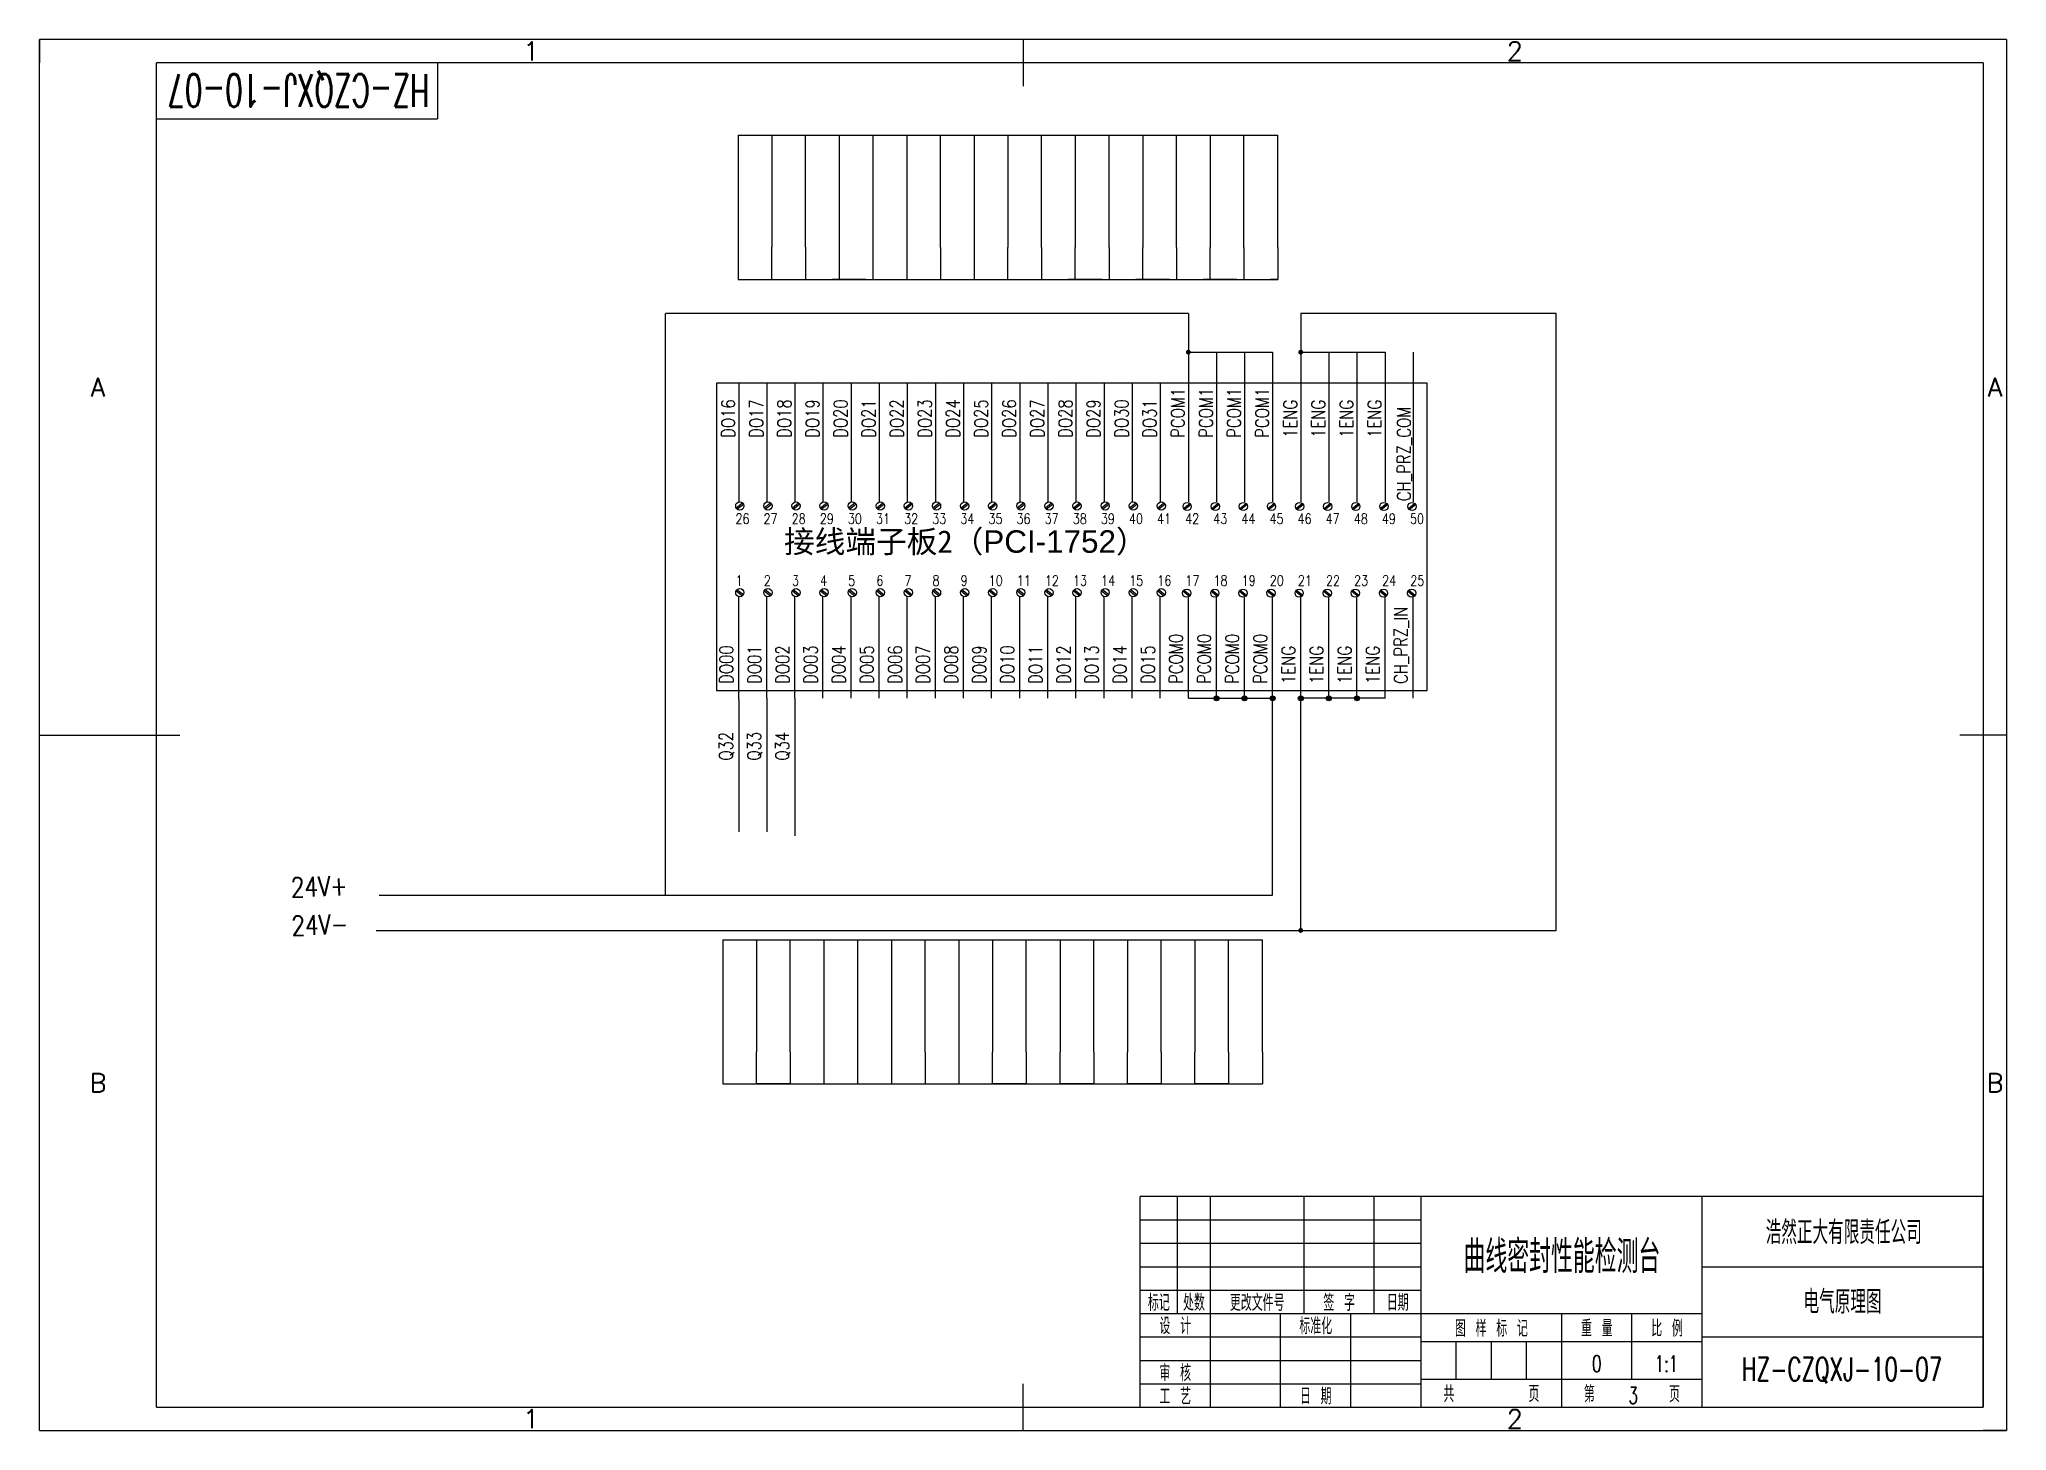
# Model space of a CAD drawing. Header units: millimetres. Extents: x -25 to 395, y -5 to 292.
import ezdxf
from ezdxf.enums import TextEntityAlignment as Align

# ---------------------------------------------------------------- set-up
doc = ezdxf.new("R2010")
doc.units = ezdxf.units.MM
doc.header["$LTSCALE"] = 10
for name, color, linetype in [('1轮廓实线层', 7, 'Continuous'), ('2', 92, 'Continuous'), ('2细线层', 4, 'Continuous'), ('5剖面线层', 2, 'Continuous'), ('6文字层', 3, 'Continuous'), ('图框层', 7, 'Continuous')]:
    doc.layers.add(name, color=color, linetype=linetype)
doc.styles.add('PC_TEXTSTYLE', font='txt.shx', dxfattribs={"width": 0.8, "bigfont": 'hzfs.shx'})

# ---------------------------------------------------------------- blocks, each defined once
blk = doc.blocks.new('PC_TITLE_BLOCK')
at = {"layer": '1轮廓实线层'}
for p, q in [((0, 45), (-180, 45)), ((-180, 0), (-180, 45)), ((-172, 20), (-172, 45)), ((-165, 20), (-165, 45)), ((-145, 20), (-145, 45)), ((-130, 20), (-130, 45)), ((-120, 0), (-120, 45)), ((-60, 30), (0, 30)), ((-180, 20), (-60, 20)), ((-165, 0), (-165, 20)), ((-150, 0), (-150, 20)), ((-135, 0), (-135, 20)), ((-60, 15), (0, 15)), ((-180, 0), (0, 0))]:
    blk.add_line(p, q, dxfattribs=at)
at = {"layer": '1轮廓实线层', "color": 7}
for p, q in [((-60, 0), (-60, 45)), ((-180, 25), (-120, 25))]:
    blk.add_line(p, q, dxfattribs=at)
at = {"layer": '2细线层'}
for p, q in [((-180, 40), (-120, 40)), ((-180, 35), (-120, 35)), ((-180, 30), (-120, 30)), ((-90, 0), (-90, 20)), ((-75, 6), (-75, 20)), ((-180, 15), (-120, 15)), ((-120, 14), (-60, 14)), ((-112.5, 6), (-112.5, 14)), ((-105, 6), (-105, 14)), ((-97.5, 6), (-97.5, 14)), ((-180, 10), (-120, 10)), ((-180, 5), (-120, 5)), ((-120, 6), (-60, 6))]:
    blk.add_line(p, q, dxfattribs=at)
at = {"layer": '图框层'}
blk.add_line((0, 0), (0, 45), dxfattribs=at)
at = {"layer": '6文字层', "style": 'PC_TEXTSTYLE', "width": 0.667}
for s, p in [('标记', (-176, 22.5)), ('处数', (-168.5, 22.5)), (' 更改文件号 ', (-155, 22.5)), (' 签 字 ', (-137.5, 22.5)), (' 日期 ', (-125, 22.5)), (' 设 计 ', (-172.5, 17.51)), (' 标准化 ', (-142.5, 17.51)), (' 图 样 标 记 ', (-105, 17)), (' 重 量 ', (-82.5, 17)), (' 比 例 ', (-67.5, 17)), (' 审 核 ', (-172.5, 7.5)), (' 工 艺 ', (-172.5, 2.5)), (' 日 期 ', (-142.5, 2.5)), ('共       页', (-105, 3)), ('第       页', (-75, 3))]:
    blk.add_text(s, height=3.5, dxfattribs=at).set_placement(p, align=Align.MIDDLE)
at = {"layer": '6文字层', "style": 'PC_TEXTSTYLE', "flags": 8}
for tag, height, width, p, p2 in [('企业名称', 5, 2.215212, (-54.29, 34.82), (-5.27, 34.82)), ('产品名称或材料标记', 7, 0.675771, (-113.46, 28.64), (-66.42, 28.64)), ('图样名称', 5, 2.237588, (-54.79, 19.98), (-5.27, 19.98)), ('标准化', 3.5, 1.137204, (-133.83, 15.37), (-120.75, 15.37)), ('审核', 3.5, 1.738738, (-163.99, 5.37), (-150.63, 5.37)), ('重量', 3.5, 1.550325, (-88.46, 7.54), (-76.55, 7.54)), ('比例', 3.5, 1.526185, (-73.35, 7.54), (-61.93, 7.54)), ('图样代号', 5, 2.240461, (-54.79, 5.63), (-5.52, 5.63)), ('工艺', 3.5, 1.786989, (-164.21, 0.37), (-150.89, 0.37)), ('共几页', 3.5, 0.619588, (-108.07, 0.63), (-101.05, 0.63)), ('日期', 3.5, 1.717904, (-133.83, 0.37), (-120.75, 0.37))]:
    blk.add_attdef(tag, text='', height=height, dxfattribs=dict(at, width=width)).set_placement(p, p2, align=Align.FIT)
at = {"layer": '6文字层', "style": 'PC_TEXTSTYLE', "width": 3.962018, "flags": 8}
blk.add_attdef('设计', text='', height=3.5, rotation=358.4644, dxfattribs=at).set_placement((-164.23, 15.37), (-150.37, 15), align=Align.FIT)
at = {"layer": '6文字层', "color": 3, "style": 'PC_TEXTSTYLE', "width": 0.628057, "flags": 8}
blk.add_attdef('第几页', text='', height=3.5, dxfattribs=at).set_placement((-78.29, 0.75), (-71.16, 0.75), align=Align.FIT)
at = {"layer": '6文字层', "ltscale": 10, "style": 'PC_TEXTSTYLE', "flags": 1}
blk.add_attdef('图纸张数', (-58.68, -0.49), '', height=2.5, dxfattribs=at)
blk = doc.blocks.new('PC_TYDH_BLOCK')
at = {"layer": '2细线层', "linetype": 'Continuous'}
for p in [(60, 0), (0, -12)]:
    blk.add_line(p, (60, -12), dxfattribs=at)
at = {"layer": '6文字层', "style": 'PC_TEXTSTYLE', "width": 1.815486}
blk.add_attdef('图样代号', text='', height=7, rotation=180, dxfattribs=at).set_placement((58.24, -2.4), (2.35, -2.4), align=Align.FIT)

msp = doc.modelspace()

# ---------------------------------------------------------------- hatches: boundary and pattern name
at = {"layer": '5剖面线层'}
for color, points in [(256, [(219.77, 225.22, 1), (220.82, 225.22, 1)]), (256, [(243.77, 225.22, 1), (244.82, 225.22, 1)]), (7, [(225.77, 151.34, 1), (226.82, 151.34, 1)]), (7, [(231.77, 151.34, 1), (232.82, 151.34, 1)]), (7, [(237.77, 151.34, 1), (238.82, 151.34, 1)]), (7, [(243.77, 151.34, 1), (244.82, 151.34, 1)]), (7, [(249.77, 151.34, 1), (250.82, 151.34, 1)]), (7, [(255.77, 151.34, 1), (256.82, 151.34, 1)]), (256, [(243.77, 101.78, 1), (244.82, 101.78, 1)])]:
    msp.add_hatch(color=color, dxfattribs=at).paths.add_polyline_path(points)

# ---------------------------------------------------------------- linework, layer by layer
for p, q in [((220.3, 233.5), (220.3, 193.25)), ((244.3, 233.5), (244.3, 193.25)), ((220.3, 225.22), (238.3, 225.22)), ((226.3, 225.22), (226.3, 193.25)), ((232.3, 225.22), (232.3, 193.25)), ((238.3, 225.22), (238.3, 193.25)), ((244.3, 225.22), (262.3, 225.22)), ((250.3, 225.22), (250.3, 193.25)), ((256.3, 225.22), (256.3, 193.25)), ((262.3, 225.22), (262.3, 193.25)), ((268.3, 225.2), (268.3, 193.25)), ((124.3, 218.58), (124.3, 193.25)), ((130.3, 218.58), (130.3, 193.25)), ((136.3, 218.58), (136.3, 193.25)), ((142.3, 218.58), (142.3, 193.25)), ((148.3, 218.58), (148.3, 193.25)), ((154.3, 218.58), (154.3, 193.25)), ((160.3, 218.58), (160.3, 193.25)), ((166.3, 218.58), (166.3, 193.25)), ((172.3, 218.58), (172.3, 193.25)), ((178.3, 218.58), (178.3, 193.25)), ((184.3, 218.58), (184.3, 193.25)), ((190.3, 218.58), (190.3, 193.25)), ((196.3, 218.58), (196.3, 193.25)), ((202.3, 218.58), (202.3, 193.25)), ((208.3, 218.58), (208.3, 193.25)), ((214.3, 218.58), (214.3, 193.25)), ((123.77, 192), (125.1, 193.07)), ((123.94, 191.73), (125.3, 192.8)), ((129.77, 192), (131.1, 193.07)), ((129.94, 191.73), (131.3, 192.8)), ((135.77, 192), (137.1, 193.07)), ((135.94, 191.73), (137.3, 192.8)), ((141.77, 192), (143.1, 193.07)), ((141.94, 191.73), (143.3, 192.8)), ((147.77, 192), (149.1, 193.07)), ((147.94, 191.73), (149.3, 192.8)), ((153.77, 192), (155.1, 193.07)), ((153.94, 191.73), (155.3, 192.8)), ((159.77, 192), (161.1, 193.07)), ((159.94, 191.73), (161.3, 192.8)), ((165.77, 192), (167.1, 193.07)), ((165.94, 191.73), (167.3, 192.8)), ((171.77, 192), (173.1, 193.07)), ((171.94, 191.73), (173.3, 192.8)), ((177.77, 192), (179.1, 193.07)), ((177.94, 191.73), (179.3, 192.8)), ((183.77, 192), (185.1, 193.07)), ((183.94, 191.73), (185.3, 192.8)), ((189.77, 192), (191.1, 193.07)), ((189.94, 191.73), (191.3, 192.8)), ((195.77, 192), (197.1, 193.07)), ((195.94, 191.73), (197.3, 192.8)), ((201.77, 192), (203.1, 193.07)), ((201.94, 191.73), (203.3, 192.8)), ((207.77, 192), (209.1, 193.07)), ((207.94, 191.73), (209.3, 192.8)), ((213.77, 192), (215.1, 193.07)), ((213.94, 191.73), (215.3, 192.8)), ((219.28, 191.88), (220.61, 192.95)), ((219.44, 191.62), (220.81, 192.68)), ((225.28, 191.88), (226.61, 192.95)), ((225.44, 191.62), (226.81, 192.68)), ((231.28, 191.88), (232.61, 192.95)), ((231.44, 191.62), (232.81, 192.68)), ((237.28, 191.88), (238.61, 192.95)), ((237.44, 191.62), (238.81, 192.68)), ((243.28, 191.88), (244.61, 192.95)), ((243.44, 191.62), (244.81, 192.68)), ((249.28, 191.88), (250.61, 192.95)), ((249.44, 191.62), (250.81, 192.68)), ((255.28, 191.88), (256.61, 192.95)), ((255.44, 191.62), (256.81, 192.68)), ((261.28, 191.88), (262.61, 192.95)), ((261.44, 191.62), (262.81, 192.68)), ((267.28, 191.88), (268.61, 192.95)), ((267.44, 191.62), (268.81, 192.68)), ((123.77, 174.3), (125.1, 173.23)), ((123.94, 174.57), (125.3, 173.5)), ((124.3, 151.05), (124.3, 173.05)), ((129.77, 174.3), (131.1, 173.23)), ((129.94, 174.57), (131.3, 173.5)), ((130.3, 151.34), (130.3, 173.05)), ((135.77, 174.3), (137.1, 173.23)), ((135.94, 174.57), (137.3, 173.5)), ((136.3, 151.34), (136.3, 173.05)), ((141.77, 174.3), (143.1, 173.23)), ((141.94, 174.57), (143.3, 173.5)), ((142.3, 151.34), (142.3, 173.05)), ((147.77, 174.3), (149.1, 173.23)), ((147.94, 174.57), (149.3, 173.5)), ((148.3, 151.34), (148.3, 173.05)), ((153.77, 174.3), (155.1, 173.23)), ((153.94, 174.57), (155.3, 173.5)), ((154.3, 151.34), (154.3, 173.05)), ((159.77, 174.3), (161.1, 173.23)), ((159.94, 174.57), (161.3, 173.5)), ((160.3, 151.34), (160.3, 173.05)), ((165.77, 174.3), (167.1, 173.23)), ((165.94, 174.57), (167.3, 173.5)), ((166.3, 151.34), (166.3, 173.05)), ((171.77, 174.3), (173.1, 173.23)), ((171.94, 174.57), (173.3, 173.5)), ((172.3, 151.34), (172.3, 173.05)), ((177.77, 174.3), (179.1, 173.23)), ((177.94, 174.57), (179.3, 173.5)), ((178.3, 151.34), (178.3, 173.05)), ((183.77, 174.3), (185.1, 173.23)), ((183.94, 174.57), (185.3, 173.5)), ((184.3, 151.34), (184.3, 173.05)), ((189.77, 174.3), (191.1, 173.23)), ((189.94, 174.57), (191.3, 173.5)), ((190.3, 151.34), (190.3, 173.05)), ((195.77, 174.3), (197.1, 173.23)), ((195.94, 174.57), (197.3, 173.5)), ((196.3, 151.34), (196.3, 173.05)), ((201.77, 174.3), (203.1, 173.23)), ((201.94, 174.57), (203.3, 173.5)), ((202.3, 151.34), (202.3, 173.05)), ((207.77, 174.3), (209.1, 173.23)), ((207.94, 174.57), (209.3, 173.5)), ((208.3, 151.34), (208.3, 173.05)), ((213.77, 174.3), (215.1, 173.23)), ((213.94, 174.57), (215.3, 173.5)), ((214.3, 151.34), (214.3, 173.05)), ((219.19, 174.18), (220.53, 173.11)), ((219.36, 174.44), (220.73, 173.38)), ((220.3, 151.34), (220.3, 173.05)), ((225.19, 174.18), (226.53, 173.11)), ((225.36, 174.44), (226.73, 173.38)), ((226.3, 151.34), (226.3, 173.05)), ((231.19, 174.18), (232.53, 173.11)), ((231.36, 174.44), (232.73, 173.38)), ((232.3, 151.34), (232.3, 173.05)), ((237.19, 174.18), (238.53, 173.11)), ((237.36, 174.44), (238.73, 173.38)), ((238.3, 109.3), (238.3, 173.05)), ((243.19, 174.18), (244.53, 173.11)), ((243.36, 174.44), (244.73, 173.38)), ((244.3, 101.78), (244.3, 173.05)), ((249.19, 174.18), (250.53, 173.11)), ((249.36, 174.44), (250.73, 173.38)), ((250.3, 151.34), (250.3, 173.05)), ((255.19, 174.18), (256.53, 173.11)), ((255.36, 174.44), (256.73, 173.38)), ((256.3, 151.34), (256.3, 173.05)), ((261.19, 174.18), (262.53, 173.11)), ((261.36, 174.44), (262.73, 173.38)), ((262.3, 151.34), (262.3, 173.05)), ((267.19, 174.18), (268.53, 173.11)), ((267.36, 174.44), (268.73, 173.38)), ((268.3, 151.34), (268.3, 173.05)), ((130.3, 151.34), (130.3, 122.85)), ((136.3, 151.34), (136.3, 121.96)), ((220.3, 151.34), (238.3, 151.34)), ((262.3, 151.34), (244.3, 151.34)), ((124.3, 151.05), (124.3, 122.85)), ((47.58, 109.3), (124.83, 109.3)), ((124.83, 109.3), (238.3, 109.3)), ((46.88, 101.78), (298.85, 101.78))]:
    msp.add_line(p, q)
msp.add_lwpolyline([(271.28, 218.58), (119.58, 218.58), (119.58, 153.01), (271.28, 153.01)], close=True)
for centre in [(124.54, 192.4), (130.54, 192.4), (136.54, 192.4), (142.54, 192.4), (148.54, 192.4), (154.54, 192.4), (160.54, 192.4), (166.54, 192.4), (172.54, 192.4), (178.54, 192.4), (184.54, 192.4), (190.54, 192.4), (196.54, 192.4), (202.54, 192.4), (208.54, 192.4), (214.54, 192.4), (220.05, 192.28), (226.05, 192.28), (232.05, 192.28), (238.05, 192.28), (244.05, 192.28), (250.05, 192.28), (256.05, 192.28), (262.05, 192.28), (268.05, 192.28), (124.54, 173.9), (130.54, 173.9), (136.54, 173.9), (142.54, 173.9), (148.54, 173.9), (154.54, 173.9), (160.54, 173.9), (166.54, 173.9), (172.54, 173.9), (178.54, 173.9), (184.54, 173.9), (190.54, 173.9), (196.54, 173.9), (202.54, 173.9), (208.54, 173.9), (214.54, 173.9), (219.96, 173.78), (225.96, 173.78), (231.96, 173.78), (237.96, 173.78), (243.96, 173.78), (249.96, 173.78), (255.96, 173.78), (261.96, 173.78), (267.96, 173.78)]:
    msp.add_circle(centre, 0.881)
at = {"layer": '1轮廓实线层'}
for p, q in [((185, 292), (185, 282)), ((0, 0), (0, 287)), ((390, 287), (0, 287)), ((390, 287), (390, 0)), ((108.66, 109.3), (108.66, 233.5)), ((220.3, 233.5), (108.66, 233.5)), ((298.85, 233.5), (244.3, 233.5)), ((298.85, 101.78), (298.85, 233.5)), ((-25, 143.5), (5, 143.5)), ((395, 143.5), (385, 143.5)), ((185, -5), (185, 5)), ((0, 0), (390, 0))]:
    msp.add_line(p, q, dxfattribs=at)
for centre in [(226.3, 151.34), (232.3, 151.34), (238.3, 151.34), (244.3, 151.34), (250.3, 151.34), (256.3, 151.34)]:
    msp.add_circle(centre, 0.524, dxfattribs=at)
at = {"layer": '2'}
for p, q in [((124.17, 271.54), (239.37, 271.54)), ((124.17, 271.54), (124.17, 247.54)), ((124.17, 271.54), (131.37, 271.54)), ((124.17, 271.54), (131.37, 271.54)), ((131.37, 271.54), (131.37, 247.61)), ((138.57, 247.61), (138.57, 271.54)), ((138.57, 271.54), (145.77, 271.54)), ((145.77, 271.54), (145.77, 247.6)), ((145.77, 271.54), (152.97, 271.54)), ((152.97, 271.54), (152.97, 247.6)), ((152.97, 271.54), (160.17, 271.54)), ((152.97, 271.54), (160.17, 271.54)), ((160.17, 271.54), (160.17, 247.54)), ((167.37, 247.54), (167.37, 271.54)), ((167.37, 271.54), (174.57, 271.54)), ((174.57, 271.54), (174.57, 247.54)), ((174.57, 271.54), (181.77, 271.54)), ((181.77, 271.54), (181.77, 247.54)), ((188.97, 247.54), (188.97, 271.54)), ((188.97, 271.54), (196.17, 271.54)), ((196.17, 271.54), (196.17, 247.54)), ((203.37, 247.54), (203.37, 271.54)), ((203.37, 271.54), (210.57, 271.54)), ((210.57, 271.54), (210.57, 247.54)), ((217.77, 247.54), (217.77, 271.54)), ((217.77, 271.54), (224.97, 271.54)), ((224.97, 271.54), (224.97, 247.54)), ((232.17, 247.54), (232.17, 271.54)), ((239.37, 247.54), (239.37, 271.54)), ((124.17, 247.54), (124.17, 240.77)), ((131.37, 240.77), (131.37, 247.61)), ((138.57, 247.61), (138.57, 240.77)), ((145.77, 247.6), (145.77, 240.77)), ((152.97, 247.6), (152.97, 240.77)), ((160.17, 247.54), (160.17, 240.77)), ((167.37, 247.54), (167.37, 240.77)), ((174.57, 247.54), (174.57, 240.77)), ((181.77, 240.77), (181.77, 247.54)), ((188.97, 247.54), (188.97, 240.77)), ((196.17, 240.77), (196.17, 247.54)), ((203.37, 247.54), (203.37, 240.77)), ((210.57, 240.77), (210.57, 247.54)), ((217.77, 247.54), (217.77, 240.77)), ((224.97, 240.77), (224.97, 247.54)), ((232.17, 247.54), (232.17, 240.77)), ((232.17, 247.54), (232.17, 247.54)), ((239.37, 247.54), (239.37, 240.77)), ((124.17, 240.77), (239.37, 240.77)), ((151.47, 240.77), (144.27, 240.77)), ((201.87, 240.77), (194.67, 240.77)), ((216.27, 240.77), (209.07, 240.77)), ((230.67, 240.77), (223.47, 240.77)), ((239.37, 240.77), (237.87, 240.77)), ((120.9, 99.76), (236.1, 99.76)), ((120.9, 99.76), (120.9, 75.76)), ((120.9, 99.76), (128.1, 99.76)), ((120.9, 99.76), (128.1, 99.76)), ((128.1, 99.76), (128.1, 75.84)), ((135.3, 75.84), (135.3, 99.76)), ((135.3, 99.76), (142.5, 99.76)), ((142.5, 99.76), (142.5, 75.83)), ((142.5, 99.76), (149.7, 99.76)), ((149.7, 99.76), (149.7, 75.83)), ((149.7, 99.76), (156.9, 99.76)), ((149.7, 99.76), (156.9, 99.76)), ((156.9, 99.76), (156.9, 75.76)), ((164.1, 75.76), (164.1, 99.76)), ((164.1, 99.76), (171.3, 99.76)), ((171.3, 99.76), (171.3, 75.76)), ((171.3, 99.76), (178.5, 99.76)), ((178.5, 99.76), (178.5, 75.76)), ((185.7, 75.76), (185.7, 99.76)), ((185.7, 99.76), (192.9, 99.76)), ((192.9, 99.76), (192.9, 75.76)), ((200.1, 75.76), (200.1, 99.76)), ((200.1, 99.76), (207.3, 99.76)), ((207.3, 99.76), (207.3, 75.76)), ((214.5, 75.76), (214.5, 99.76)), ((214.5, 99.76), (221.7, 99.76)), ((221.7, 99.76), (221.7, 75.76)), ((228.9, 75.76), (228.9, 99.76)), ((236.1, 75.76), (236.1, 99.76)), ((120.9, 75.76), (120.9, 69)), ((128.1, 69), (128.1, 75.84)), ((135.3, 75.84), (135.3, 69)), ((142.5, 75.83), (142.5, 69)), ((149.7, 75.83), (149.7, 69)), ((156.9, 75.76), (156.9, 69)), ((164.1, 75.76), (164.1, 69)), ((171.3, 75.76), (171.3, 69)), ((178.5, 69), (178.5, 75.76)), ((185.7, 75.76), (185.7, 69)), ((192.9, 69), (192.9, 75.76)), ((200.1, 75.76), (200.1, 69)), ((207.3, 69), (207.3, 75.76)), ((214.5, 75.76), (214.5, 69)), ((221.7, 69), (221.7, 75.76)), ((228.9, 75.76), (228.9, 69)), ((228.9, 75.76), (228.9, 75.76)), ((236.1, 75.76), (236.1, 69)), ((120.9, 69), (236.1, 69)), ((135.3, 69), (128.1, 69)), ((185.7, 69), (178.5, 69)), ((200.1, 69), (192.9, 69)), ((214.5, 69), (207.3, 69)), ((228.9, 69), (221.7, 69))]:
    msp.add_line(p, q, dxfattribs=at)
at = {"layer": '2细线层'}
for p, q in [((-25, -5), (-25, 292)), ((395, 292), (-25, 292)), ((-25, 292), (-25, 287)), ((185, 292), (185, 287)), ((395, 292), (395, -5)), ((-25, 143.5), (0, 143.5)), ((395, 143.5), (390, 143.5)), ((-25, -5), (-25, 0)), ((185, -5), (185, 0)), ((-25, -5), (395, -5)), ((-25, -5), (0, -5)), ((395, -5), (390, -5))]:
    msp.add_line(p, q, dxfattribs=at)

# ---------------------------------------------------------------- block references
at = {"layer": '图框层'}
ref = msp.add_blockref('PC_TYDH_BLOCK', (0, 287), dxfattribs=at)
ref.add_attrib('图样代号', 'HZ-CZQXJ-10-07', dxfattribs={"layer": '6文字层', "height": 7, "rotation": 180, "style": 'PC_TEXTSTYLE', "width": 0.614214}).set_placement((58.24, 284.6), (2.35, 284.6), align=Align.FIT)
ref = msp.add_blockref('PC_TITLE_BLOCK', (390, 0), dxfattribs=at)
ref.add_attrib('重量', '0', dxfattribs={"layer": '6文字层', "height": 3.5, "style": 'PC_TEXTSTYLE', "width": 0.667}).set_placement((307.5, 7.54), align=Align.CENTER)
ref.add_attrib('产品名称或材料标记', '曲线密封性能检测台', dxfattribs={"layer": '6文字层', "height": 7, "style": 'PC_TEXTSTYLE', "width": 0.667}).set_placement((300.06, 28.64), align=Align.CENTER)
ref.add_attrib('图样名称', '电气原理图', dxfattribs={"layer": '6文字层', "height": 5, "style": 'PC_TEXTSTYLE', "width": 0.667}).set_placement((359.97, 19.98), align=Align.CENTER)
ref.add_attrib('企业名称', '浩然正大有限责任公司', dxfattribs={"layer": '6文字层', "height": 5, "style": 'PC_TEXTSTYLE', "width": 0.667}).set_placement((360.22, 34.82), align=Align.CENTER)
ref.add_attrib('图样代号', 'HZ-CZQXJ-10-07', dxfattribs={"layer": '6文字层', "height": 5, "style": 'PC_TEXTSTYLE', "width": 0.667}).set_placement((359.85, 5.63), align=Align.CENTER)
ref.add_attrib('比例', '1:1', dxfattribs={"layer": '6文字层', "height": 3.5, "style": 'PC_TEXTSTYLE', "width": 0.667}).set_placement((322.36, 7.54), align=Align.CENTER)
ref.add_attrib('第几页', '3', dxfattribs={"layer": '6文字层', "color": 3, "height": 3.5, "style": 'PC_TEXTSTYLE', "width": 0.667}).set_placement((315.28, 0.75), align=Align.CENTER)

# ---------------------------------------------------------------- texts
at = {"style": 'PC_TEXTSTYLE', "width": 0.8}
for s, p in [('24V+', (28.79, 108.83)), ('24V-', (28.91, 100.65))]:
    msp.add_text(s, height=4.209, rotation=2.2888, dxfattribs=at).set_placement(p)
at = {"insert": (133.98, 187.2), "char_height": 4.8, "width": 78.24, "attachment_point": 1}
msp.add_mtext('{\\fSimSun|b0|i0|c134|p54;接线端子板2（\\fArial|b0|i0|c0|p32;PCI-1752\\fSimSun|b0|i0|c134|p54;）}', dxfattribs=at)
at = {"layer": '6文字层', "style": 'PC_TEXTSTYLE'}
for s, p in [('1', (80, 289.5)), ('2', (290, 289.5)), ('A', (-12.5, 217.75)), ('A', (392.5, 217.75)), ('B', (-12.5, 69.25)), ('B', (392.5, 69.25)), ('1', (80, -2.5)), ('2', (290, -2.5))]:
    msp.add_text(s, height=4, dxfattribs=at).set_placement(p, align=Align.MIDDLE)
at = {"layer": '6文字层', "style": 'PC_TEXTSTYLE', "width": 0.8}
for s, p in [('DO16', (123.5, 206.95)), ('DO17', (129.5, 206.95)), ('DO18', (135.5, 206.95)), ('DO19', (141.5, 206.95)), ('DO20', (147.5, 206.95)), ('DO21', (153.5, 206.95)), ('DO22', (159.5, 206.95)), ('DO23', (165.5, 206.95)), ('DO24', (171.5, 206.95)), ('DO25', (177.5, 206.95)), ('DO26', (183.5, 206.95)), ('DO27', (189.5, 206.95)), ('DO28', (195.5, 206.95)), ('DO29', (201.5, 206.95)), ('DO30', (207.5, 206.95)), ('DO31', (213.5, 206.95)), ('PCOM1', (219.5, 206.95)), ('PCOM1', (225.5, 206.95)), ('PCOM1', (231.5, 206.95)), ('PCOM1', (237.5, 206.95)), ('1ENG', (243.5, 206.95)), ('1ENG', (249.5, 206.95)), ('1ENG', (255.5, 206.95)), ('1ENG', (261.5, 206.95)), ('CH_PRZ_COM', (267.76, 193.43)), ('CH_PRZ_IN', (267.11, 154.42)), ('PCOM0', (219.11, 154.42)), ('PCOM0', (225.11, 154.42)), ('PCOM0', (231.11, 154.42)), ('PCOM0', (237.11, 154.42)), ('DO00', (123.11, 154.42)), ('DO01', (129.11, 154.42)), ('DO02', (135.11, 154.42)), ('DO03', (141.11, 154.42)), ('DO04', (147.11, 154.42)), ('DO05', (153.11, 154.42)), ('DO06', (159.11, 154.42)), ('DO07', (165.11, 154.42)), ('DO08', (171.11, 154.42)), ('DO09', (177.11, 154.42)), ('DO10', (183.11, 154.42)), ('DO11', (189.11, 154.42)), ('DO12', (195.11, 154.42)), ('DO13', (201.11, 154.42)), ('DO14', (207.11, 154.42)), ('DO15', (213.11, 154.42)), ('1ENG', (243.11, 154.42)), ('1ENG', (249.11, 154.42)), ('1ENG', (255.11, 154.42)), ('1ENG', (261.11, 154.42)), ('Q32', (123.04, 138.04)), ('Q33', (129.04, 138.04)), ('Q34', (135.04, 138.04))]:
    msp.add_text(s, height=2.883, rotation=90, dxfattribs=at).set_placement(p)
for s, height, p in [('26', 2.181, (123.62, 188.58)), ('27', 2.181, (129.62, 188.58)), ('28', 2.181, (135.62, 188.58)), ('29', 2.181, (141.62, 188.58)), ('30', 2.181, (147.62, 188.58)), ('31', 2.181, (153.62, 188.58)), ('32', 2.181, (159.62, 188.58)), ('33', 2.181, (165.62, 188.58)), ('34', 2.181, (171.62, 188.58)), ('35', 2.181, (177.62, 188.58)), ('36', 2.181, (183.62, 188.58)), ('37', 2.181, (189.62, 188.58)), ('38', 2.181, (195.62, 188.58)), ('39', 2.181, (201.62, 188.58)), ('40', 2.181, (207.62, 188.58)), ('41', 2.181, (213.62, 188.58)), ('42', 2.181, (219.62, 188.58)), ('43', 2.181, (225.62, 188.58)), ('44', 2.181, (231.62, 188.58)), ('45', 2.181, (237.62, 188.58)), ('46', 2.181, (243.62, 188.58)), ('47', 2.181, (249.62, 188.58)), ('48', 2.181, (255.62, 188.58)), ('49', 2.181, (261.62, 188.58)), ('50', 2.181, (267.62, 188.58)), ('1', 2.18, (123.68, 175.37)), ('2', 2.18, (129.68, 175.37)), ('3', 2.18, (135.68, 175.37)), ('4', 2.18, (141.68, 175.37)), ('5', 2.18, (147.68, 175.37)), ('6', 2.18, (153.68, 175.37)), ('7', 2.18, (159.68, 175.37)), ('8', 2.18, (165.68, 175.37)), ('9', 2.18, (171.68, 175.37)), ('10', 2.181, (177.68, 175.37)), ('11', 2.181, (183.68, 175.37)), ('12', 2.181, (189.68, 175.37)), ('13', 2.181, (195.68, 175.37)), ('14', 2.181, (201.68, 175.37)), ('15', 2.181, (207.68, 175.37)), ('16', 2.181, (213.68, 175.37)), ('17', 2.181, (219.68, 175.37)), ('18', 2.181, (225.68, 175.37)), ('19', 2.181, (231.68, 175.37)), ('20', 2.181, (237.68, 175.37)), ('21', 2.181, (243.68, 175.37)), ('22', 2.181, (249.68, 175.37)), ('23', 2.181, (255.68, 175.37)), ('24', 2.181, (261.68, 175.37)), ('25', 2.181, (267.68, 175.37))]:
    msp.add_text(s, height=height, dxfattribs=at).set_placement(p)

doc.saveas('drawing.dxf')
